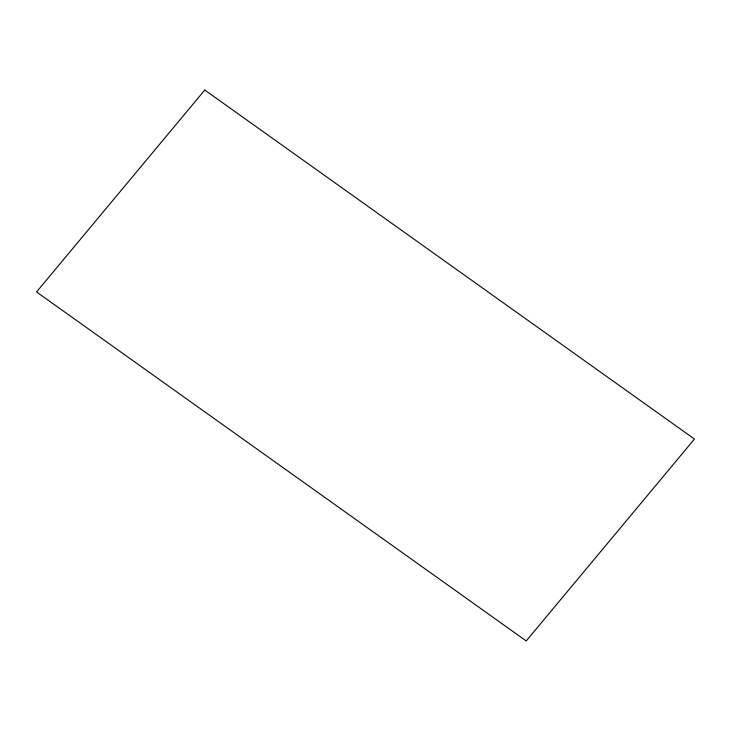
<?xml version="1.0" encoding="UTF-8"?>
<svg xmlns="http://www.w3.org/2000/svg" width="731" height="731" viewBox="0 0 731 731"><rect width="100%" height="100%" fill="white"/><g stroke="black" fill="none" stroke-linecap="round" stroke-linejoin="round"><path stroke-width="1.1" d="M204.781 90.05L36.55 291.952L526.219 640.95L694.45 439.048L204.781 90.05"/></g></svg>
